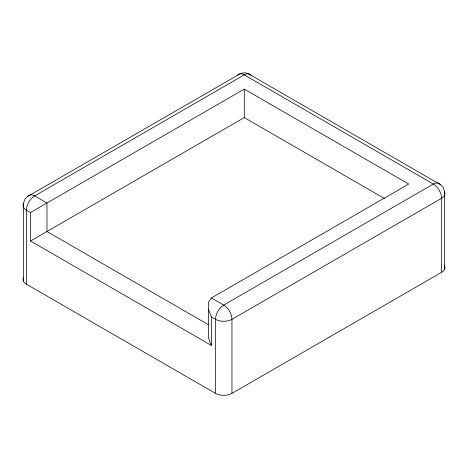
<?xml version="1.0" encoding="UTF-8"?>
<svg xmlns="http://www.w3.org/2000/svg" width="468" height="468" viewBox="0 0 468 468"><rect width="100%" height="100%" fill="white"/><g stroke="black" fill="none" stroke-linecap="round" stroke-linejoin="round"><path stroke-width="0.7" d="M23.4 281.186L23.4 203.662L24.903 199.146L27.513 196.542L240.166 73.768L242.775 72.897L245.782 72.897L248.385 73.768L440.487 184.673L443.097 187.282L444.6 191.798L444.6 269.316M211.39 297.958L208.383 302.24L208.383 337.668L211.39 345.425L30.519 240.997L30.519 212.519L244.278 89.107L408.704 184.041L211.39 297.958L223.722 305.077A11.624 6.71 60 0 1 231.947 319.316L231.947 393.366A11.624 6.71 0 0 1 215.502 393.366L26.407 284.193A11.624 6.71 0 0 1 23.4 277.711M30.519 240.997L244.278 117.585L384.673 198.643M231.947 393.366L441.593 272.329A11.624 6.71 0 0 0 444.6 265.842M30.519 212.519L26.407 210.144A11.624 6.71 0 0 1 23.4 203.662M208.383 309.19L211.39 316.941L215.502 319.316A11.624 6.71 0 0 0 231.947 319.316L441.593 198.28A11.624 6.71 0 0 0 444.6 191.798M208.231 324.611L46.964 231.508L46.964 203.024L34.632 195.905A11.624 6.71 60 0 0 27.513 196.542M441.593 272.329L441.593 198.28A11.624 6.71 60 0 0 433.368 184.041L244.278 74.868A11.624 6.71 60 0 0 237.159 75.506M244.278 89.107L244.278 117.585M215.502 393.366L215.502 319.316A11.624 6.71 -60 0 1 223.722 305.077L433.368 184.041A11.624 6.71 -60 0 1 440.487 184.673M211.39 316.941L211.39 345.425M26.407 284.193L26.407 210.144A11.624 6.71 -60 0 1 34.632 195.905L244.278 74.868A11.624 6.71 -60 0 1 251.398 75.506"/></g></svg>
